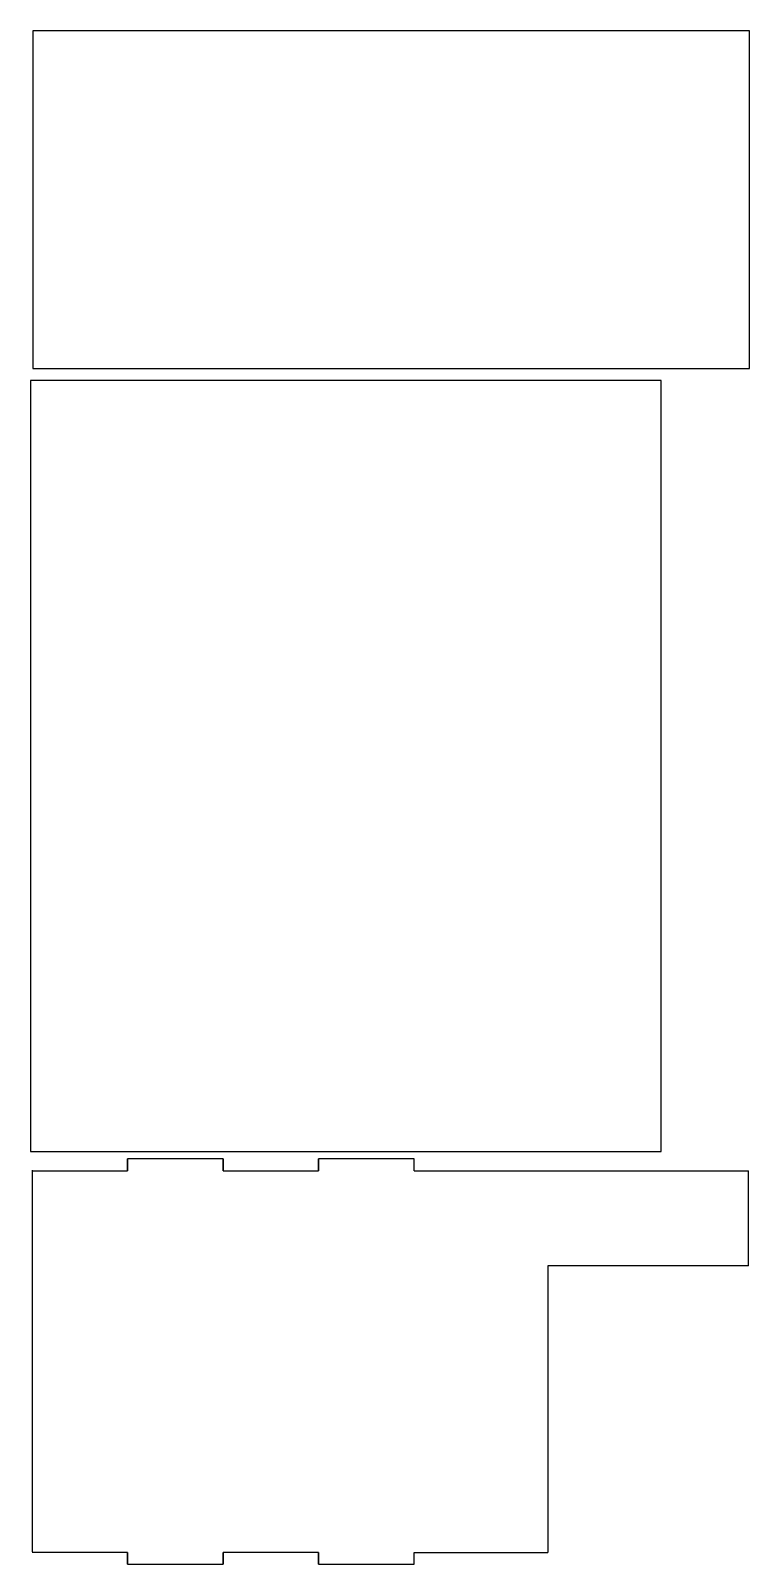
# Model space of a CAD drawing. Header units: millimetres. Extents: x 9 to 290, y 8 to 607.
import ezdxf

# ---------------------------------------------------------------- set-up
doc = ezdxf.new("R2010")
doc.units = ezdxf.units.MM
doc.layers.get('0').update_dxf_attribs({"lineweight": 25, "true_color": 0xffffff})

msp = doc.modelspace()

# ---------------------------------------------------------------- linework, layer by layer
for p, q in [((47.06, 161.49), (47.06, 166.16)), ((84.42, 166.16), (47.06, 166.16)), ((47.06, 166.16), (47.06, 161.49)), ((84.42, 161.49), (84.42, 166.16)), ((84.42, 166.16), (84.42, 161.49)), ((121.78, 161.49), (121.78, 166.16)), ((159.14, 166.16), (121.78, 166.16)), ((121.78, 166.16), (121.78, 161.49)), ((159.14, 161.49), (159.14, 166.16)), ((9.7, 161.77), (9.7, 12.61)), ((9.7, 161.49), (47.06, 161.49)), ((84.42, 161.49), (121.78, 161.49)), ((159.14, 161.49), (289.9, 161.49)), ((289.9, 124.41), (289.9, 161.49)), ((289.9, 124.41), (211.44, 124.41)), ((211.44, 124.41), (211.44, 12.33)), ((47.06, 12.33), (9.7, 12.33)), ((47.06, 7.66), (47.06, 12.33)), ((47.06, 12.33), (47.06, 7.66)), ((84.42, 7.66), (84.42, 12.33)), ((121.78, 12.33), (84.42, 12.33)), ((84.42, 12.33), (84.42, 7.66)), ((121.78, 7.66), (121.78, 12.33)), ((121.78, 12.33), (121.78, 7.66)), ((159.14, 7.66), (159.14, 12.33)), ((159.14, 12.33), (211.44, 12.33)), ((47.06, 7.66), (84.42, 7.66)), ((121.78, 7.66), (159.14, 7.66))]:
    msp.add_line(p, q)
at = {"color": 7, "true_color": 0xffffff}
for points in [[(10.04, 475.18), (290.25, 475.18), (290.25, 607.25), (10.04, 607.25)], [(9.13, 169.1), (255.74, 169.1), (255.74, 470.44), (9.13, 470.44)]]:
    msp.add_lwpolyline(points, close=True, dxfattribs=at)

doc.saveas('drawing.dxf')
